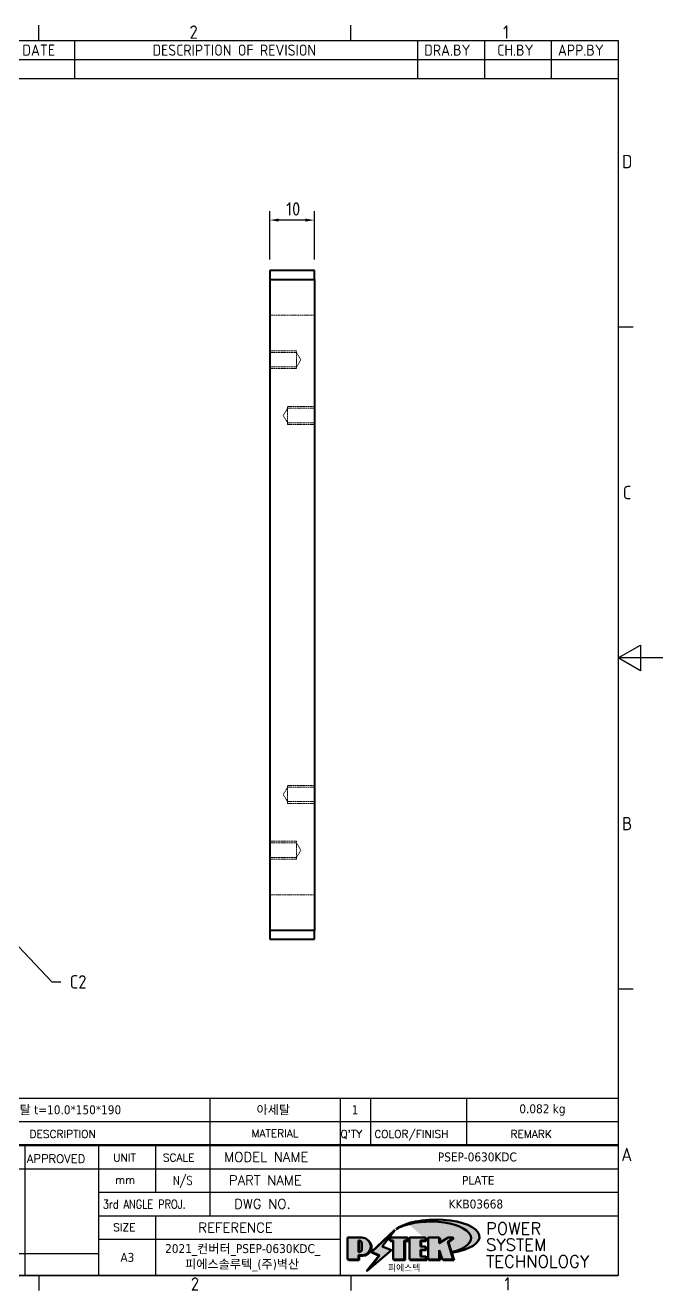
# Model space of a CAD drawing. Header units: millimetres. Extents: x 0 to 420, y 0 to 297.
# Drawn here: x 277 to 420, y 6.6 to 290.4 of the extents above; entities that cross this region are included whole.
import ezdxf
from ezdxf.enums import TextEntityAlignment as Align

# ---------------------------------------------------------------- set-up
doc = ezdxf.new("R2010")
doc.units = ezdxf.units.MM
doc.linetypes.add('DASHED', pattern=[0.2067, 0.1654, -0.0413])
doc.layers.get('0').update_dxf_attribs({"color": 3, "lineweight": 25, "true_color": 0x00ff00})
for name, color, linetype, lineweight, true_color in [('가려진 것(ISO)', 2, 'DASHED', 18, 0xffff00), ('가시적인 것(ISO)', 3, 'Continuous', 40, 0x00ff00), ('기호(ISO)', 5, 'Continuous', 25, 0x0000ff), ('제목(ISO)', 5, 'Continuous', 50, 0x0000ff), ('치수(ISO)', 2, 'Continuous', 25, 0xffff00)]:
    doc.layers.add(name, color=color, linetype=linetype, lineweight=lineweight, true_color=true_color)
doc.layers.add('경계(ISO)', color=7, linetype='Continuous', lineweight=25)
doc.layers.add('해치(ISO)', color=7, linetype='Continuous', lineweight=18)
doc.styles.add('HAN_291', font='')
doc.styles.add('HAN_370', font='', dxfattribs={"width": 2})
doc.styles.add('ISO ProportionalPSTEK', font='isocp.shx')
doc.styles.add('RC_284', font='ROMANC.shx')
doc.styles.add('RC_287', font='ROMANC.shx')
doc.styles.add('RC_292', font='ROMANC.shx')
doc.styles.add('ROMANT_294', font='romant.shx')
doc.styles.add('문자 텍스트_PSTEK_POSCO', font='isocp.shx')
doc.styles.add('치수 텍스트_PSTEK_POSCO', font='isocp.shx')
doc.styles.add('텍스트 스타일198', font='tahoma.ttf')
doc.styles.add('텍스트 스타일333', font='ROMANC.shx', dxfattribs={"width": 0.800000011920929})
doc.styles.get('HAN_291').set_extended_font_data('GulimChe')
doc.styles.get('HAN_370').set_extended_font_data('GulimChe')
doc.dimstyles.new('치수_PSTEK_POSCO', dxfattribs={"dimtxt": 3, "dimasz": 2, "dimexe": 2, "dimexo": 2.5, "dimgap": 1, "dimtad": 1, "dimrnd": 1e-08, "dimdsep": 46, "dimtxsty": '치수 텍스트_PSTEK_POSCO', "dimcen": 0.09, "dimdle": 10, "dimclrd": 7, "dimclre": 7, "dimclrt": 2, "dimadec": 1, "dimazin": 2, "dimtfac": 1, "dimtmove": 0, "dimatfit": 3, "dimfxl": 1, "dimtolj": 1, "dimlwd": -1, "dimlwe": -1, "dimarcsym": 0})
doc.dimstyles.new('치수_PSTEK_POSCO$7', dxfattribs={"dimtxt": 3, "dimasz": 2, "dimexe": 2, "dimexo": 2.5, "dimgap": 1, "dimtad": 1, "dimrnd": 1e-08, "dimdsep": 46, "dimtxsty": '치수 텍스트_PSTEK_POSCO', "dimcen": 0.09, "dimdle": 10, "dimclrd": 7, "dimclre": 7, "dimclrt": 2, "dimadec": 1, "dimazin": 2, "dimtfac": 1, "dimtmove": 0, "dimatfit": 3, "dimfxl": 1, "dimtolj": 1, "dimlwd": -1, "dimlwe": -1, "dimarcsym": 0})

# ---------------------------------------------------------------- blocks, each defined once
blk = doc.blocks.new('경계 Default Border')
at = {"layer": '경계(ISO)'}
for p, q in [((280, 287.0000076293945), (280, 290.4000091552734)), ((350, 287.0000076293945), (350, 290.4000091552734)), ((410, 222.7499961853027), (413.4000015258789, 222.7499961853027)), ((410, 74.25000190734863), (413.4000015258789, 74.25000190734863)), ((280, 10), (280, 6.599999666213989)), ((350, 10), (350, 6.599999666213989))]:
    blk.add_line(p, q, dxfattribs=at)
at = {"layer": '경계(ISO)', "flags": 128}
for points in [[(10, 10), (10, 287.0000076293945), (410, 287.0000076293945), (410, 10), (10, 10)], [(420, 148.5000038146973), (410, 148.5000038146973), (415, 151.3867473602295), (415, 145.6132507324219), (410, 148.5000038146973)]]:
    blk.add_lwpolyline(points, dxfattribs=at)
at = {"layer": '경계(ISO)', "color": 2, "true_color": 0xffff00, "char_height": 3.00000011920929, "attachment_point": 7, "style": '문자 텍스트_PSTEK_POSCO'}
for s, insert in [('2', (313.8325386494398, 287.3713945155963)), ('1', (384.1668652743101, 287.4)), ('D', (410.878270202895, 258.3463944559917)), ('C', (411.0445395201643, 184.0963944559917)), ('B', (410.878270202895, 109.8463944559917)), ('A', (410.7144008173592, 35.61784856929444)), ('2', (314.127739416884, 6.57139439638704)), ('1', (384.4860661041481, 6.59999988079071))]:
    blk.add_mtext(s, dxfattribs=dict(at, insert=insert))
blk = doc.blocks.new('제목 블록 PSTEK')
at = {"true_color": 0xff0000}
h = blk.add_hatch(color=1, dxfattribs=at)
edge = h.paths.add_edge_path(flags=0)
edge.add_line((314.2242174273352, 19.60711530335299), (314.2242174273352, 17.00126995915134))
edge.add_line((314.2242174273352, 17.00126995915134), (314.3485873187598, 17.00126995915134))
edge.add_arc((314.3485873187598, 17.6527312952023), 0.6514613360509371, 270, 360)
edge.add_line((315.0000486548106, 17.6527312952023), (315.0000486548106, 18.95565396730211))
edge.add_arc((314.3485873187598, 18.95565396730212), 0.6514613360508712, 0, 90)
edge.add_line((314.3485873187598, 19.60711530335299), (314.2242174273352, 19.60711530335299))
edge = h.paths.add_edge_path()
edge.add_arc((314.9847713324306, 18.28938669179658), 1.969189947606664, 269.9999999999959, 450)
edge.add_line((314.9847713324306, 20.25857663940318), (311.7664314776902, 20.25857663940324))
edge.add_line((311.7664314776902, 20.25857663940324), (311.7664314776902, 15.3430047401139))
edge.add_line((311.7664314776902, 15.3430047401139), (314.2242174273352, 15.3430047401139))
edge.add_line((314.2242174273352, 15.3430047401139), (314.2242174273352, 16.32019674418991))
edge.add_line((314.2242174273352, 16.32019674418991), (314.9847713324307, 16.32019674418991))
at = {"true_color": 0x848484}
for points in [[(317.2195697678507, 17.0593801673321), (322.0326348870767, 21.62682475217465), (322.2781991042243, 21.94392121864296), (317.0471853425802, 16.97985676345368), (318.7512090904202, 16.1899260703855), (316.0018030350395, 12.71868385740789), (316.3356552234328, 13.00206718743325), (318.9235935156908, 16.2694494742633)], [(324.6615819988275, 19.45905590879572), (325.4196460989604, 19.45905590879572), (325.4196460989604, 20.11051724484596), (325.2419748254881, 20.11051724484596), (325.2419748254881, 19.60711530335299), (324.4839107253602, 19.60711530335299), (324.4839107253602, 15.3430047401139), (322.1623394187076, 15.3430047401139), (322.1623394187076, 15.19494534555726), (324.6615819988275, 15.19494534555726)], [(328.2914414389548, 19.45905590879572), (329.4054050004294, 19.45905590879572), (329.4054050004294, 20.11051724484596), (329.2277337269622, 20.11051724484596), (329.2277337269622, 19.60711530335299), (328.1137701654877, 19.60711530335299), (328.1137701654877, 18.25543873810179), (328.2914414389548, 18.25543873810179)], [(332.5088862584528, 20.1105172448466), (332.3312149849806, 20.1105172448466), (332.3312149849806, 18.99741471888368), (332.5088862584528, 19.11081371413894)], [(335.6156307331414, 20.11051724484596), (335.2535118015555, 20.11051724484596), (334.2514536401189, 19.30614745124769), (335.4855464857051, 15.3430047401139), (333.1954852176545, 15.3430047401139), (333.2478643833523, 15.19494534555726), (335.6632177591723, 15.19494534555726), (334.4291249135862, 19.15808805669106)], [(321.9846681452406, 19.60711530335299), (321.4042753185749, 19.60711530335299), (321.4042753185749, 19.45905590879572), (321.9846681452406, 19.45905590879572)], [(328.2914414389548, 17.41554667867274), (329.4054050004294, 17.41554667867274), (329.4054050004294, 18.10737934354514), (329.2277337269622, 18.10737934354514), (329.2277337269622, 17.56360607323003), (328.1137701654877, 17.56360607323003), (328.1137701654877, 15.9944660761648), (328.2914414389548, 15.9944660761648)], [(332.5088862584528, 16.92964231796647), (332.3312149849806, 17.43186301645164), (332.3312149849806, 15.3430047401139), (330.0369607660135, 15.3430047401139), (330.0369607660135, 15.19494534555726), (332.5088862584528, 15.19494534555726)], [(329.5356972676428, 15.8464066816075), (329.3580259941756, 15.8464066816075), (329.3580259941756, 15.3430047401139), (325.8342124037171, 15.3430047401139), (325.8342124037171, 15.19494534555726), (329.5356972676428, 15.19494534555726)]]:
    blk.add_hatch(color=252, dxfattribs=at).paths.add_polyline_path(points)
at = {"true_color": 0x0000ff}
blk.add_hatch(color=5, dxfattribs=at).paths.add_polyline_path([(321.6183518841322, 17.4193704504104), (319.5281351041078, 18.24969419629727), (322.4505835294948, 22.02344462252142), (317.2195697678507, 17.0593801673321), (318.9235935156908, 16.2694494742633), (316.1741874603099, 12.79820726128571)])
at = {"true_color": 0xff0000}
for points in [[(324.4839107253602, 19.60711530335299), (325.2419748254881, 19.60711530335299), (325.2419748254881, 20.25857663940324), (321.2266040451076, 20.25857663940324), (321.2266040451076, 19.60711530335299), (321.9846681452406, 19.60711530335299), (321.9846681452406, 15.3430047401139), (324.4839107253602, 15.3430047401139)], [(329.2277337269622, 20.25857663940324), (325.65654113025, 20.25857663940324), (325.65654113025, 15.3430047401139), (329.3580259941756, 15.3430047401139), (329.3580259941756, 15.9944660761648), (328.1137701654877, 15.9944660761648), (328.1137701654877, 17.56360607323003), (329.2277337269622, 17.56360607323003), (329.2277337269622, 18.25543873810179), (328.1137701654877, 18.25543873810179), (328.1137701654877, 19.60711530335299), (329.2277337269622, 19.60711530335299)], [(332.3312149849806, 20.25857663940324), (329.8592894925411, 20.25857663940324), (329.8592894925411, 15.3430047401139), (332.3312149849806, 15.3430047401139), (332.3312149849806, 17.4318630164523), (333.0701931098801, 15.3430047401139), (335.4855464857051, 15.3430047401139), (334.2514536401189, 19.30614745124769), (335.4379594596742, 20.25857663940324), (334.3071782107978, 20.25857663940324), (332.3312149849806, 18.99741471888304)]]:
    blk.add_hatch(color=1, dxfattribs=at).paths.add_polyline_path(points)
at = {"true_color": 0x848484}
h = blk.add_hatch(color=252, dxfattribs=at)
edge = h.paths.add_edge_path()
edge.add_arc((314.9847713324309, 18.28938669179657), 1.969189947606666, 270, 406.8278729790604)
edge.add_arc((315.1624426058984, 18.1413272972396), 1.969189947606962, -90, 53.560984836317004, ccw=False)
edge.add_line((315.1624426058984, 16.17213734963263), (314.4018887008024, 16.17213734963263))
edge.add_line((314.4018887008024, 16.17213734963263), (314.4018887008024, 15.19494534555726))
edge.add_line((314.4018887008024, 15.19494534555726), (311.9441027511573, 15.19494534555726))
edge.add_line((311.9441027511573, 15.19494534555726), (311.9441027511573, 15.3430047401139))
edge.add_line((311.9441027511573, 15.3430047401139), (314.2242174273352, 15.3430047401139))
edge.add_line((314.2242174273352, 15.3430047401139), (314.2242174273352, 16.32019674418991))
edge.add_line((314.2242174273352, 16.32019674418991), (314.9847713324309, 16.32019674418991))
h = blk.add_hatch(color=252, dxfattribs=at)
edge = h.paths.add_edge_path()
edge.add_line((314.4018887008024, 19.45905590879572), (314.5262585922315, 19.45905590879572))
edge.add_arc((314.5262585922314, 18.80759457274939), 0.6514613360463194, 60.4189348879147, 90.00000000000318, ccw=False)
edge.add_arc((314.3485873187602, 18.95565396730057), 0.6514613360524251, 39.96992292766206, 90.00000000009999)
edge.add_line((314.3485873187591, 19.60711530335307), (314.2242174273352, 19.60711530335298))
edge.add_line((314.2242174273352, 19.60711530335299), (314.2242174273352, 17.00126995915134))
edge.add_line((314.2242174273352, 17.00126995915134), (314.3485873187591, 17.00126995915134))
edge.add_arc((314.3485873187568, 17.652731295233), 0.6514613360816299, 270.0000000002, 274.6930825552478)
edge.add_line((314.4018887008024, 17.0034541317032), (314.4018887008024, 19.45905590879572))
at = {"layer": '해치(ISO)', "true_color": 0x27d1fc}
h = blk.add_hatch(color=140, dxfattribs=at)
edge = h.paths.add_edge_path()
edge.add_ellipse((330.3660919371412, 20.15576403068321), major_axis=(9.100907360794343, 0), ratio=0.4069904968023172, start_angle=301.3098473703837, end_angle=507.7436900681698)
edge.add_ellipse((331.5340919371412, 20.4634168429492), major_axis=(-9.82350664112931, 0), ratio=0.3942600559756514, start_angle=111.51207141178469, end_angle=334.47025347086895, ccw=False)
edge.add_line((335.1363447531188, 16.8601935978785), (335.0955236905705, 16.99119398620872))
at = {"color": 180, "true_color": 0x3f00ff}
for p, q in [((182.475792979055, 11.79100474011392), (182.4757929790549, 51.56524660363496)), ((182.4757929790549, 51.56524660363496), (372.4757929537551, 51.56524660363496)), ((189.2651435055721, 51.56524660363496), (189.2651435055722, 41.00524660363494)), ((215.2152739891528, 41.00524660363494), (215.2152739891528, 51.56524660363496)), ((280.8758854511282, 51.56524660363496), (280.8758854511282, 41.00524660363494)), ((310.0881549537552, 51.56524660363496), (310.0881549537553, 41.00524660363494)), ((316.9044520275131, 51.56524660363496), (316.9044520275127, 41.00524660363494)), ((338.4566026226726, 51.56524660363496), (338.4566026226727, 41.00524660363494)), ((372.4757929537551, 51.56524660363496), (372.4757929537551, 11.79100474011389)), ((182.475792979055, 46.2852466036349), (372.4757929537551, 46.28524660363492)), ((182.475792979055, 41.00524660363493), (206.451475290024, 41.00524660363493)), ((222.9401812389276, 11.79100474011392), (222.9401812389276, 41.00524660363494)), ((239.4288871878316, 11.79100474011392), (239.4288871878316, 41.00524660363494)), ((255.9175931367356, 11.79100474011392), (255.9175931367356, 41.00524660363494)), ((268.6918866058747, 41.00524660363494), (268.6918866058747, 30.44524660363498)), ((280.8758854511282, 41.00524660363494), (280.8758854511282, 25.16524660363502)), ((310.088154953755, 41.00524660363494), (310.088154953755, 11.79100474011392)), ((182.475792979055, 35.72524660363497), (206.451475290024, 35.72524660363497)), ((198.8621818849491, 12.02524660363491), (198.8621818849491, 35.72524660363497)), ((206.451475290024, 35.72524660363497), (372.4757929537551, 35.72524660363497)), ((182.475792979055, 31.77524660363492), (206.451475290024, 31.77524660363492)), ((255.917593136736, 30.44524660363498), (372.4757929537552, 30.44524660363501)), ((182.475792979055, 27.82524660363487), (206.451475290024, 27.82524660363487)), ((182.475792979055, 23.87524660363505), (206.451475290024, 23.87524660363505)), ((255.9175931367359, 25.16524660363502), (372.4757929537552, 25.165246603635)), ((268.6918866058744, 25.16524660363502), (268.6918866058744, 11.79100474011392)), ((182.475792979055, 19.92524660363478), (206.451475290024, 19.92524660363478)), ((255.9175931367359, 19.88524660363481), (310.0881549537553, 19.88524660363481)), ((182.475792979055, 15.97524660363496), (206.451475290024, 15.97524660363496)), ((206.451475290024, 16.74100474011396), (255.9175931367359, 16.74100474011396)), ((182.475792979055, 11.79100474011392), (372.4757929537551, 11.79100474011389))]:
    blk.add_line(p, q, dxfattribs=at)
at = {"color": 7, "lineweight": 50}
for p, q in [((206.4514752900237, 11.79100474011392), (206.4514752900237, 41.00524660363494)), ((206.451475290024, 41.00524660363494), (372.4757929537551, 41.00524660363496))]:
    blk.add_line(p, q, dxfattribs=at)
at = {"color": 7}
for p, q in [((311.7664314776902, 20.25900474011391), (311.7664314776902, 15.34300474011391)), ((314.9847713324309, 20.25857663940324), (311.7664314776902, 20.25857663940324)), ((314.9847713324309, 20.25857663940324), (311.7664314776902, 20.25857663940324)), ((311.7664314776902, 20.25857663940324), (311.7664314776902, 15.3430047401139)), ((322.2781991042243, 21.94392121864296), (317.0471853425802, 16.97985676345368)), ((322.4505835294948, 22.02344462252142), (317.2195697678507, 17.0593801673321)), ((317.2195697678507, 17.0593801673321), (322.0326348870767, 21.62682475217465)), ((319.5281351041078, 18.24969419629727), (322.4505835294948, 22.02344462252142)), ((325.2419748254881, 20.25857663940324), (321.2266040451076, 20.25857663940324)), ((321.2266040451076, 20.25857663940324), (321.2266040451076, 19.60711530335299)), ((325.2419748254881, 20.25857663940324), (321.2266040451076, 20.25857663940324)), ((321.2266040451076, 20.25857663940324), (321.2266040451076, 19.60711530335299)), ((322.0326348870767, 21.62682475217465), (322.2781991042243, 21.94392121864296)), ((325.2419748254881, 19.60711530335299), (325.2419748254881, 20.25857663940324)), ((325.2419748254881, 19.60711530335299), (325.2419748254881, 20.25857663940324)), ((325.4196460989604, 20.11051724484596), (325.2419748254881, 20.11051724484596)), ((325.2419748254881, 20.11051724484596), (325.2419748254881, 19.60711530335299)), ((325.4196460989604, 19.45905590879572), (325.4196460989604, 20.11051724484596)), ((329.2277337269622, 20.25857663940324), (325.65654113025, 20.25857663940324)), ((325.65654113025, 20.25857663940324), (325.65654113025, 15.3430047401139)), ((325.65654113025, 20.25857663940324), (325.65654113025, 15.3430047401139)), ((329.2277337269622, 20.25857663940324), (325.65654113025, 20.25857663940324)), ((329.2277337269622, 19.60711530335299), (329.2277337269622, 20.25857663940324)), ((329.2277337269622, 19.60711530335299), (329.2277337269622, 20.25857663940324)), ((329.4054050004294, 20.11051724484596), (329.2277337269622, 20.11051724484596)), ((329.2277337269622, 20.11051724484596), (329.2277337269622, 19.60711530335299)), ((329.4054050004294, 19.45905590879572), (329.4054050004294, 20.11051724484596)), ((332.3312149849806, 20.25857663940324), (329.8592894925411, 20.25857663940324)), ((329.8592894925411, 20.25857663940324), (329.8592894925411, 15.3430047401139)), ((329.8592894925411, 20.25857663940324), (329.8592894925411, 15.3430047401139)), ((332.3312149849806, 20.25857663940324), (329.8592894925411, 20.25857663940324)), ((334.3071782107978, 20.25857663940324), (332.3312149849806, 18.99741471888304)), ((332.3312149849806, 18.99741471888304), (332.3312149849806, 20.25857663940324)), ((334.3071782107978, 20.25857663940324), (332.3312149849806, 18.99741471888304)), ((332.3312149849806, 18.99741471888304), (332.3312149849806, 20.25857663940324)), ((332.5088862584528, 20.1105172448466), (332.3312149849806, 20.1105172448466)), ((332.3312149849806, 20.1105172448466), (332.3312149849806, 18.99741471888368)), ((332.5088862584528, 19.11081371413894), (332.5088862584528, 20.1105172448466)), ((334.2514536401189, 19.30614745124769), (335.4379594596742, 20.25857663940324)), ((334.2514536401189, 19.30614745124769), (335.4379594596742, 20.25857663940324)), ((335.2535118015555, 20.11051724484596), (334.2514536401189, 19.30614745124769)), ((335.4379594596742, 20.25857663940324), (334.3071782107978, 20.25857663940324)), ((335.4379594596742, 20.25857663940324), (334.3071782107978, 20.25857663940324)), ((334.4291249135862, 19.15808805669104), (335.6156307331414, 20.11051724484596)), ((335.6156307331414, 20.11051724484596), (335.2535118015555, 20.11051724484596)), ((314.2242174273352, 17.00126995915134), (314.2242174273352, 19.60711530335299)), ((314.2242174273352, 19.60711530335299), (314.3485873187591, 19.60711530335299)), ((314.3485873187591, 19.60711530335299), (314.2242174273352, 19.60711530335299)), ((314.2242174273352, 19.60711530335299), (314.2242174273352, 17.00126995915134)), ((314.2242174273352, 17.00126995915134), (314.2242174273352, 19.60711530335299)), ((314.2242174273352, 19.60711530335299), (314.3485873187591, 19.60711530335299)), ((314.4018887008024, 19.45905590879572), (314.5262585922314, 19.45905590879572)), ((314.4018887008024, 17.0034541317032), (314.4018887008024, 19.45905590879572)), ((315.0000486548106, 18.95565396730275), (315.0000486548106, 17.65273129520161)), ((315.0000486548106, 18.95565396730275), (315.0000486548106, 17.65273129520161)), ((316.1741874603099, 12.79820726128571), (321.6183518841322, 17.4193704504104)), ((318.9235935156908, 16.2694494742633), (317.2195697678507, 17.0593801673321)), ((317.2195697678507, 17.0593801673321), (318.9235935156908, 16.2694494742633)), ((321.6183518841322, 17.4193704504104), (319.5281351041078, 18.24969419629727)), ((321.2266040451076, 19.60711530335299), (321.9846681452406, 19.60711530335299)), ((321.2266040451076, 19.60711530335299), (321.9846681452406, 19.60711530335299)), ((321.4042753185749, 19.60711530335299), (321.4042753185749, 19.45905590879572)), ((321.9846681452406, 19.60711530335299), (321.4042753185749, 19.60711530335299)), ((321.4042753185749, 19.45905590879572), (321.9846681452406, 19.45905590879572)), ((321.9846681452406, 19.60711530335299), (321.9846681452406, 15.3430047401139)), ((321.9846681452406, 19.45905590879572), (321.9846681452406, 19.60711530335299)), ((321.9846681452406, 19.60711530335299), (321.9846681452406, 15.3430047401139)), ((324.4839107253602, 19.60711530335299), (325.2419748254881, 19.60711530335299)), ((324.4839107253602, 15.3430047401139), (324.4839107253602, 19.60711530335299)), ((325.2419748254881, 19.60711530335299), (324.4839107253602, 19.60711530335299)), ((324.4839107253602, 19.60711530335299), (324.4839107253602, 15.3430047401139)), ((324.4839107253602, 19.60711530335299), (325.2419748254881, 19.60711530335299)), ((324.4839107253602, 15.3430047401139), (324.4839107253602, 19.60711530335299)), ((324.6615819988275, 19.45905590879572), (325.4196460989604, 19.45905590879572)), ((324.6615819988275, 15.19494534555726), (324.6615819988275, 19.45905590879572)), ((328.1137701654877, 18.25543873810179), (328.1137701654877, 19.60711530335299)), ((328.1137701654877, 19.60711530335299), (329.2277337269622, 19.60711530335299)), ((329.2277337269622, 19.60711530335299), (328.1137701654877, 19.60711530335299)), ((328.1137701654877, 19.60711530335299), (328.1137701654877, 18.25543873810179)), ((328.1137701654877, 18.25543873810179), (328.1137701654877, 19.60711530335299)), ((328.1137701654877, 19.60711530335299), (329.2277337269622, 19.60711530335299)), ((329.2277337269622, 18.25543873810179), (328.1137701654877, 18.25543873810179)), ((328.1137701654877, 18.25543873810179), (328.2914414389548, 18.25543873810179)), ((329.2277337269622, 18.25543873810179), (328.1137701654877, 18.25543873810179)), ((328.1137701654877, 17.56360607323003), (329.2277337269622, 17.56360607323003)), ((328.1137701654877, 15.9944660761648), (328.1137701654877, 17.56360607323003)), ((329.2277337269622, 17.56360607323003), (328.1137701654877, 17.56360607323003)), ((328.1137701654877, 17.56360607323003), (328.1137701654877, 15.9944660761648)), ((328.1137701654877, 17.56360607323003), (329.2277337269622, 17.56360607323003)), ((328.1137701654877, 15.9944660761648), (328.1137701654877, 17.56360607323003)), ((328.2914414389548, 18.25543873810179), (328.2914414389548, 19.45905590879572)), ((328.2914414389548, 19.45905590879572), (329.4054050004294, 19.45905590879572)), ((328.2914414389548, 15.9944660761648), (328.2914414389548, 17.41554667867274)), ((328.2914414389548, 17.41554667867274), (329.4054050004294, 17.41554667867274)), ((329.2277337269622, 17.56360607323003), (329.2277337269622, 18.25543873810179)), ((329.2277337269622, 17.56360607323003), (329.2277337269622, 18.25543873810179)), ((329.4054050004294, 18.10737934354514), (329.2277337269622, 18.10737934354514)), ((329.2277337269622, 18.10737934354514), (329.2277337269622, 17.56360607323003)), ((329.4054050004294, 17.41554667867274), (329.4054050004294, 18.10737934354514)), ((332.3312149849806, 18.99741471888368), (332.5088862584528, 19.11081371413894)), ((332.3312149849806, 17.4318630164523), (333.0701931098801, 15.3430047401139)), ((332.3312149849806, 15.3430047401139), (332.3312149849806, 17.4318630164523)), ((332.5088862584528, 16.92964231796647), (332.3312149849806, 17.43186301645164)), ((332.3312149849806, 17.43186301645164), (332.3312149849806, 15.3430047401139)), ((332.3312149849806, 17.4318630164523), (333.0701931098801, 15.3430047401139)), ((332.3312149849806, 15.3430047401139), (332.3312149849806, 17.4318630164523)), ((335.4855464857051, 15.3430047401139), (334.2514536401189, 19.30614745124769)), ((334.2514536401189, 19.30614745124769), (335.4855464857051, 15.3430047401139)), ((335.4855464857051, 15.3430047401139), (334.2514536401189, 19.30614745124769)), ((335.6632177591723, 15.19494534555726), (334.4291249135862, 19.15808805669104)), ((345.0447381189468, 17.50375595811051), (344.9867755289346, 17.689895936919)), ((311.7664314776902, 15.3430047401139), (314.2242174273352, 15.3430047401139)), ((311.7664314776902, 15.3430047401139), (314.2242174273352, 15.3430047401139)), ((314.2242174273352, 15.3430047401139), (311.9441027511573, 15.3430047401139)), ((311.9441027511573, 15.3430047401139), (311.9441027511573, 15.19494534555726)), ((311.9441027511573, 15.19494534555726), (314.4018887008024, 15.19494534555726)), ((314.3485873187591, 17.00126995915134), (314.2242174273352, 17.00126995915134)), ((314.2242174273352, 17.00126995915134), (314.3485873187591, 17.00126995915134)), ((314.3485873187591, 17.00126995915134), (314.2242174273352, 17.00126995915134)), ((314.2242174273352, 16.32019674418991), (314.9847713324309, 16.32019674418991)), ((314.2242174273352, 15.3430047401139), (314.2242174273352, 16.32019674418991)), ((314.9847713324309, 16.32019674418991), (314.2242174273352, 16.32019674418991)), ((314.2242174273352, 16.32019674418991), (314.2242174273352, 15.3430047401139)), ((314.2242174273352, 16.32019674418991), (314.9847713324309, 16.32019674418991)), ((314.2242174273352, 15.3430047401139), (314.2242174273352, 16.32019674418991)), ((314.4018887008024, 16.17213734963263), (315.162442605898, 16.17213734963263)), ((314.4018887008024, 15.19494534555726), (314.4018887008024, 16.17213734963263)), ((318.7512090904202, 16.1899260703855), (316.0018030350395, 12.71868385740789)), ((318.9235935156908, 16.2694494742633), (316.1741874603099, 12.79820726128571)), ((316.3356552234328, 13.00206718743325), (318.9235935156908, 16.2694494742633)), ((317.0471853425802, 16.97985676345368), (318.7512090904202, 16.1899260703855)), ((321.9846681452406, 15.3430047401139), (324.4839107253602, 15.3430047401139)), ((321.9846681452406, 15.3430047401139), (324.4839107253602, 15.3430047401139)), ((324.4839107253602, 15.3430047401139), (322.1623394187076, 15.3430047401139)), ((322.1623394187076, 15.3430047401139), (322.1623394187076, 15.19494534555726)), ((322.1623394187076, 15.19494534555726), (324.6615819988275, 15.19494534555726)), ((325.65654113025, 15.3430047401139), (329.3580259941756, 15.3430047401139)), ((325.65654113025, 15.3430047401139), (329.3580259941756, 15.3430047401139)), ((329.3580259941756, 15.3430047401139), (325.8342124037171, 15.3430047401139)), ((325.8342124037171, 15.3430047401139), (325.8342124037171, 15.19494534555726)), ((325.8342124037171, 15.19494534555726), (329.5356972676428, 15.19494534555726)), ((329.3580259941756, 15.9944660761648), (328.1137701654877, 15.9944660761648)), ((328.1137701654877, 15.9944660761648), (328.2914414389548, 15.9944660761648)), ((329.3580259941756, 15.9944660761648), (328.1137701654877, 15.9944660761648)), ((329.3580259941756, 15.3430047401139), (329.3580259941756, 15.9944660761648)), ((329.3580259941756, 15.3430047401139), (329.3580259941756, 15.9944660761648)), ((329.5356972676428, 15.8464066816075), (329.3580259941756, 15.8464066816075)), ((329.3580259941756, 15.8464066816075), (329.3580259941756, 15.3430047401139)), ((329.5356972676428, 15.19494534555726), (329.5356972676428, 15.8464066816075)), ((329.8592894925411, 15.3430047401139), (332.3312149849806, 15.3430047401139)), ((329.8592894925411, 15.3430047401139), (332.3312149849806, 15.3430047401139)), ((332.3312149849806, 15.3430047401139), (330.0369607660135, 15.3430047401139)), ((330.0369607660135, 15.3430047401139), (330.0369607660135, 15.19494534555726)), ((330.0369607660135, 15.19494534555726), (332.5088862584528, 15.19494534555726)), ((332.5088862584528, 15.19494534555726), (332.5088862584528, 16.92964231796647)), ((333.0701931098801, 15.3430047401139), (335.4855464857051, 15.3430047401139)), ((333.0701931098801, 15.3430047401139), (335.4855464857051, 15.3430047401139)), ((335.4855464857051, 15.3430047401139), (333.1954852176545, 15.3430047401139)), ((333.1954852176545, 15.3430047401139), (333.2478643833523, 15.19494534555726)), ((333.2478643833523, 15.19494534555726), (335.6632177591723, 15.19494534555726)), ((316.0018030350395, 12.71868385740789), (316.3356552234328, 13.00206718743325))]:
    blk.add_line(p, q, dxfattribs=at)
at = {"color": 1, "true_color": 0xff0000}
for p, q in [((314.9847713324309, 20.25857663940324), (311.7664314776902, 20.25857663940324)), ((311.7664314776902, 20.25857663940324), (311.7664314776902, 15.3430047401139)), ((325.2419748254881, 20.25857663940324), (321.2266040451076, 20.25857663940324)), ((321.2266040451076, 20.25857663940324), (321.2266040451076, 19.60711530335299)), ((325.2419748254881, 19.60711530335299), (325.2419748254881, 20.25857663940324)), ((329.2277337269622, 20.25857663940324), (325.65654113025, 20.25857663940324)), ((325.65654113025, 20.25857663940324), (325.65654113025, 15.3430047401139)), ((329.2277337269622, 19.60711530335299), (329.2277337269622, 20.25857663940324)), ((332.3312149849806, 20.25857663940324), (329.8592894925411, 20.25857663940324)), ((329.8592894925411, 20.25857663940324), (329.8592894925411, 15.3430047401139)), ((334.3071782107978, 20.25857663940324), (332.3312149849806, 18.99741471888304)), ((332.3312149849806, 18.99741471888304), (332.3312149849806, 20.25857663940324)), ((334.2514536401189, 19.30614745124769), (335.4379594596742, 20.25857663940324)), ((335.4379594596742, 20.25857663940324), (334.3071782107978, 20.25857663940324)), ((314.2242174273352, 17.00126995915134), (314.2242174273352, 19.60711530335299)), ((314.2242174273352, 19.60711530335299), (314.3485873187591, 19.60711530335299)), ((315.0000486548106, 18.95565396730275), (315.0000486548106, 17.65273129520161)), ((321.2266040451076, 19.60711530335299), (321.9846681452406, 19.60711530335299)), ((321.9846681452406, 19.60711530335299), (321.9846681452406, 15.3430047401139)), ((324.4839107253602, 19.60711530335299), (325.2419748254881, 19.60711530335299)), ((324.4839107253602, 15.3430047401139), (324.4839107253602, 19.60711530335299)), ((328.1137701654877, 18.25543873810179), (328.1137701654877, 19.60711530335299)), ((328.1137701654877, 19.60711530335299), (329.2277337269622, 19.60711530335299)), ((329.2277337269622, 18.25543873810179), (328.1137701654877, 18.25543873810179)), ((328.1137701654877, 17.56360607323003), (329.2277337269622, 17.56360607323003)), ((328.1137701654877, 15.9944660761648), (328.1137701654877, 17.56360607323003)), ((329.2277337269622, 17.56360607323003), (329.2277337269622, 18.25543873810179)), ((332.3312149849806, 17.4318630164523), (333.0701931098801, 15.3430047401139)), ((332.3312149849806, 15.3430047401139), (332.3312149849806, 17.4318630164523)), ((335.4855464857051, 15.3430047401139), (334.2514536401189, 19.30614745124769)), ((311.7664314776902, 15.3430047401139), (314.2242174273352, 15.3430047401139)), ((314.3485873187591, 17.00126995915134), (314.2242174273352, 17.00126995915134)), ((314.2242174273352, 16.32019674418991), (314.9847713324309, 16.32019674418991)), ((314.2242174273352, 15.3430047401139), (314.2242174273352, 16.32019674418991)), ((321.9846681452406, 15.3430047401139), (324.4839107253602, 15.3430047401139)), ((325.65654113025, 15.3430047401139), (329.3580259941756, 15.3430047401139)), ((329.3580259941756, 15.9944660761648), (328.1137701654877, 15.9944660761648)), ((329.3580259941756, 15.3430047401139), (329.3580259941756, 15.9944660761648)), ((329.8592894925411, 15.3430047401139), (332.3312149849806, 15.3430047401139)), ((333.0701931098801, 15.3430047401139), (335.4855464857051, 15.3430047401139))]:
    blk.add_line(p, q, dxfattribs=at)
at = {"color": 5, "true_color": 0x0000ff}
for p, q in [((322.4505835294948, 22.02344462252142), (317.2195697678507, 17.0593801673321)), ((319.5281351041078, 18.24969419629727), (322.4505835294948, 22.02344462252142)), ((316.1741874603099, 12.79820726128571), (321.6183518841322, 17.4193704504104)), ((317.2195697678507, 17.0593801673321), (318.9235935156908, 16.2694494742633)), ((321.6183518841322, 17.4193704504104), (319.5281351041078, 18.24969419629727)), ((318.9235935156908, 16.2694494742633), (316.1741874603099, 12.79820726128571))]:
    blk.add_line(p, q, dxfattribs=at)
at = {"color": 7}
for centre, radius, start, end in [((314.9847713324309, 18.28938669179658), 1.969189947606665, 270, 90), ((314.9847713324309, 18.28938669179658), 1.969189947606665, 270, 90), ((314.3485873187598, 18.95565396730211), 0.6514613360508712, 0, 90), ((314.3485873187602, 18.95565396730057), 0.6514613360524251, 39.96992292766117, 90), ((314.3485873187598, 18.95565396730212), 0.6514613360508712, 0, 90), ((314.3485873187597, 17.65273129520228), 0.6514613360509381, 270, 0), ((314.3485873187598, 17.6527312952023), 0.6514613360509381, 270, 0), ((314.5262585922314, 18.80759457274939), 0.6514613360463193, 60.41893488791137, 90), ((314.9847713324307, 18.2893866917965), 1.969189947606594, 270, 46.82787297909833), ((315.1624426058984, 18.1413272972396), 1.969189947606961, 270, 53.56098483636067), ((314.3485873187568, 17.652731295233), 0.6514613360816299, 270, 274.6930825552478)]:
    blk.add_arc(centre, radius, start, end, dxfattribs=at)
at = {"color": 1, "true_color": 0xff0000}
for centre, radius, start, end in [((314.9847713324309, 18.28938669179657), 1.969189947606665, 270, 90), ((314.3485873187598, 18.95565396730211), 0.6514613360508712, 0, 90), ((314.3485873187598, 17.6527312952023), 0.6514613360509381, 270, 0)]:
    blk.add_arc(centre, radius, start, end, dxfattribs=at)
at = {"layer": '제목(ISO)', "lineweight": 18}
blk.add_line((182.475792979055, 35.72500474011393), (182.475792979055, 11.79100474011392), dxfattribs=at)
at = {"layer": '제목(ISO)'}
for p, q in [((314.9847713324306, 20.25857663940324), (311.7664314776902, 20.25857663940324)), ((311.7664314776902, 20.25857663940324), (311.7664314776902, 15.3430047401139)), ((322.2781991042243, 21.94392121864296), (317.0471853425802, 16.97985676345368)), ((322.4505835294948, 22.02344462252142), (317.2195697678507, 17.0593801673321)), ((317.2195697678507, 17.0593801673321), (322.0326348870767, 21.62682475217465)), ((319.5281351041078, 18.24969419629727), (322.4505835294948, 22.02344462252142)), ((325.2419748254881, 20.25857663940324), (321.2266040451076, 20.25857663940324)), ((321.2266040451076, 20.25857663940324), (321.2266040451076, 19.60711530335299)), ((322.0326348870767, 21.62682475217465), (322.2781991042243, 21.94392121864296)), ((325.2419748254881, 19.60711530335299), (325.2419748254881, 20.25857663940324)), ((325.4196460989604, 20.11051724484596), (325.2419748254881, 20.11051724484596)), ((325.2419748254881, 20.11051724484596), (325.2419748254881, 19.60711530335299)), ((325.4196460989604, 19.45905590879572), (325.4196460989604, 20.11051724484596)), ((329.2277337269622, 20.25857663940324), (325.65654113025, 20.25857663940324)), ((325.65654113025, 20.25857663940324), (325.65654113025, 15.3430047401139)), ((329.2277337269622, 19.60711530335299), (329.2277337269622, 20.25857663940324)), ((329.4054050004294, 20.11051724484596), (329.2277337269622, 20.11051724484596)), ((329.2277337269622, 20.11051724484596), (329.2277337269622, 19.60711530335299)), ((329.4054050004294, 19.45905590879572), (329.4054050004294, 20.11051724484596)), ((332.3312149849806, 20.25857663940324), (329.8592894925411, 20.25857663940324)), ((329.8592894925411, 20.25857663940324), (329.8592894925411, 15.3430047401139)), ((334.3071782107978, 20.25857663940324), (332.3312149849806, 18.99741471888304)), ((332.3312149849806, 18.99741471888304), (332.3312149849806, 20.25857663940324)), ((332.5088862584528, 20.1105172448466), (332.3312149849806, 20.1105172448466)), ((332.3312149849806, 20.1105172448466), (332.3312149849806, 18.99741471888368)), ((332.5088862584528, 19.11081371413894), (332.5088862584528, 20.1105172448466)), ((334.2514536401189, 19.30614745124769), (335.4379594596742, 20.25857663940324)), ((335.2535118015555, 20.11051724484596), (334.2514536401189, 19.30614745124769)), ((335.4379594596742, 20.25857663940324), (334.3071782107978, 20.25857663940324)), ((334.4291249135862, 19.15808805669106), (335.6156307331414, 20.11051724484596)), ((335.6156307331414, 20.11051724484596), (335.2535118015555, 20.11051724484596)), ((314.2242174273352, 17.00126995915134), (314.2242174273352, 19.60711530335299)), ((314.2242174273352, 19.60711530335299), (314.3485873187598, 19.60711530335299)), ((314.3485873187591, 19.60711530335299), (314.2242174273352, 19.60711530335299)), ((314.2242174273352, 19.60711530335299), (314.2242174273352, 17.00126995915134)), ((314.4018887008024, 19.45905590879572), (314.5262585922314, 19.45905590879572)), ((314.4018887008024, 17.0034541317032), (314.4018887008024, 19.45905590879572)), ((315.0000486548106, 18.95565396730211), (315.0000486548106, 17.6527312952023)), ((316.1741874603099, 12.79820726128571), (321.6183518841322, 17.4193704504104)), ((317.2195697678507, 17.0593801673321), (318.9235935156908, 16.2694494742633)), ((318.9235935156908, 16.2694494742633), (317.2195697678507, 17.0593801673321)), ((321.6183518841322, 17.4193704504104), (319.5281351041078, 18.24969419629727)), ((321.2266040451076, 19.60711530335299), (321.9846681452406, 19.60711530335299)), ((321.9846681452406, 19.60711530335299), (321.4042753185749, 19.60711530335299)), ((321.4042753185749, 19.60711530335299), (321.4042753185749, 19.45905590879572)), ((321.4042753185749, 19.45905590879572), (321.9846681452406, 19.45905590879572)), ((321.9846681452406, 19.60711530335299), (321.9846681452406, 15.3430047401139)), ((321.9846681452406, 19.45905590879572), (321.9846681452406, 19.60711530335299)), ((324.4839107253602, 19.60711530335299), (325.2419748254881, 19.60711530335299)), ((324.4839107253602, 15.3430047401139), (324.4839107253602, 19.60711530335299)), ((325.2419748254881, 19.60711530335299), (324.4839107253602, 19.60711530335299)), ((324.4839107253602, 19.60711530335299), (324.4839107253602, 15.3430047401139)), ((324.6615819988275, 19.45905590879572), (325.4196460989604, 19.45905590879572)), ((324.6615819988275, 15.19494534555726), (324.6615819988275, 19.45905590879572)), ((328.1137701654877, 18.25543873810179), (328.1137701654877, 19.60711530335299)), ((328.1137701654877, 19.60711530335299), (329.2277337269622, 19.60711530335299)), ((329.2277337269622, 19.60711530335299), (328.1137701654877, 19.60711530335299)), ((328.1137701654877, 19.60711530335299), (328.1137701654877, 18.25543873810179)), ((329.2277337269622, 18.25543873810179), (328.1137701654877, 18.25543873810179)), ((328.1137701654877, 18.25543873810179), (328.2914414389548, 18.25543873810179)), ((328.1137701654877, 15.9944660761648), (328.1137701654877, 17.56360607323003)), ((328.1137701654877, 17.56360607323003), (329.2277337269622, 17.56360607323003)), ((329.2277337269622, 17.56360607323003), (328.1137701654877, 17.56360607323003)), ((328.1137701654877, 17.56360607323003), (328.1137701654877, 15.9944660761648)), ((328.2914414389548, 19.45905590879572), (329.4054050004294, 19.45905590879572)), ((328.2914414389548, 18.25543873810179), (328.2914414389548, 19.45905590879572)), ((328.2914414389548, 17.41554667867274), (329.4054050004294, 17.41554667867274)), ((328.2914414389548, 15.9944660761648), (328.2914414389548, 17.41554667867274)), ((329.2277337269622, 17.56360607323003), (329.2277337269622, 18.25543873810179)), ((329.4054050004294, 18.10737934354514), (329.2277337269622, 18.10737934354514)), ((329.2277337269622, 18.10737934354514), (329.2277337269622, 17.56360607323003)), ((329.4054050004294, 17.41554667867274), (329.4054050004294, 18.10737934354514)), ((332.3312149849806, 18.99741471888368), (332.5088862584528, 19.11081371413894)), ((332.3312149849806, 15.3430047401139), (332.3312149849806, 17.4318630164523)), ((332.3312149849806, 17.4318630164523), (333.0701931098801, 15.3430047401139)), ((332.5088862584528, 16.92964231796647), (332.3312149849806, 17.43186301645164)), ((332.3312149849806, 17.43186301645164), (332.3312149849806, 15.3430047401139)), ((335.4855464857051, 15.3430047401139), (334.2514536401189, 19.30614745124769)), ((334.2514536401189, 19.30614745124769), (335.4855464857051, 15.3430047401139)), ((335.6632177591723, 15.19494534555726), (334.4291249135862, 19.15808805669106)), ((311.7664314776902, 15.3430047401139), (314.2242174273352, 15.3430047401139)), ((314.2242174273352, 15.3430047401139), (311.9441027511573, 15.3430047401139)), ((311.9441027511573, 15.3430047401139), (311.9441027511573, 15.19494534555726)), ((311.9441027511573, 15.19494534555726), (314.4018887008024, 15.19494534555726)), ((314.3485873187598, 17.00126995915134), (314.2242174273352, 17.00126995915134)), ((314.2242174273352, 17.00126995915134), (314.3485873187591, 17.00126995915134)), ((314.2242174273352, 15.3430047401139), (314.2242174273352, 16.32019674418991)), ((314.2242174273352, 16.32019674418991), (314.9847713324307, 16.32019674418991)), ((314.9847713324309, 16.32019674418991), (314.2242174273352, 16.32019674418991)), ((314.2242174273352, 16.32019674418991), (314.2242174273352, 15.3430047401139)), ((314.4018887008024, 15.19494534555726), (314.4018887008024, 16.17213734963263)), ((314.4018887008024, 16.17213734963263), (315.1624426058984, 16.17213734963263)), ((318.7512090904202, 16.1899260703855), (316.0018030350395, 12.71868385740789)), ((318.9235935156908, 16.2694494742633), (316.1741874603099, 12.79820726128571)), ((316.3356552234328, 13.00206718743325), (318.9235935156908, 16.2694494742633)), ((317.0471853425802, 16.97985676345368), (318.7512090904202, 16.1899260703855)), ((321.9846681452406, 15.3430047401139), (324.4839107253602, 15.3430047401139)), ((324.4839107253602, 15.3430047401139), (322.1623394187076, 15.3430047401139)), ((322.1623394187076, 15.3430047401139), (322.1623394187076, 15.19494534555726)), ((322.1623394187076, 15.19494534555726), (324.6615819988275, 15.19494534555726)), ((325.65654113025, 15.3430047401139), (329.3580259941756, 15.3430047401139)), ((329.3580259941756, 15.3430047401139), (325.8342124037171, 15.3430047401139)), ((325.8342124037171, 15.3430047401139), (325.8342124037171, 15.19494534555726)), ((325.8342124037171, 15.19494534555726), (329.5356972676428, 15.19494534555726)), ((329.3580259941756, 15.9944660761648), (328.1137701654877, 15.9944660761648)), ((328.1137701654877, 15.9944660761648), (328.2914414389548, 15.9944660761648)), ((329.3580259941756, 15.3430047401139), (329.3580259941756, 15.9944660761648)), ((329.5356972676428, 15.8464066816075), (329.3580259941756, 15.8464066816075)), ((329.3580259941756, 15.8464066816075), (329.3580259941756, 15.3430047401139)), ((329.5356972676428, 15.19494534555726), (329.5356972676428, 15.8464066816075)), ((329.8592894925411, 15.3430047401139), (332.3312149849806, 15.3430047401139)), ((332.3312149849806, 15.3430047401139), (330.0369607660135, 15.3430047401139)), ((330.0369607660135, 15.3430047401139), (330.0369607660135, 15.19494534555726)), ((330.0369607660135, 15.19494534555726), (332.5088862584528, 15.19494534555726)), ((332.5088862584528, 15.19494534555726), (332.5088862584528, 16.92964231796647)), ((333.0701931098801, 15.3430047401139), (335.4855464857051, 15.3430047401139)), ((335.4855464857051, 15.3430047401139), (333.1954852176545, 15.3430047401139)), ((333.1954852176545, 15.3430047401139), (333.2478643833523, 15.19494534555726)), ((333.2478643833523, 15.19494534555726), (335.6632177591723, 15.19494534555726)), ((316.0018030350395, 12.71868385740789), (316.3356552234328, 13.00206718743325))]:
    blk.add_line(p, q, dxfattribs=at)
at = {"layer": '제목(ISO)', "color": 4, "true_color": 0x00ffff}
blk.add_line((335.1363447531188, 16.8601935978785), (335.0955236905705, 16.99119398620872), dxfattribs=at)
at = {"layer": '제목(ISO)'}
for centre, radius, start, end in [((314.9847713324306, 18.28938669179658), 1.969189947606664, 46.82787297909431, 90), ((314.3485873187598, 18.95565396730212), 0.6514613360508712, 0, 90), ((314.3485873187602, 18.95565396730057), 0.6514613360524251, 39.96992292766117, 90), ((314.3485873187598, 17.6527312952023), 0.6514613360509371, 270, 0), ((314.5262585922314, 18.80759457274939), 0.6514613360463193, 60.41893488791137, 90), ((314.9847713324307, 18.2893866917965), 1.969189947606594, 270, 46.82787297909833), ((314.9847713324309, 18.28938669179657), 1.969189947606666, 270, 46.8278729790603), ((315.1624426058984, 18.1413272972396), 1.969189947606962, 270, 53.56098483631701), ((314.3485873187568, 17.652731295233), 0.6514613360816299, 270, 274.6930825552478)]:
    blk.add_arc(centre, radius, start, end, dxfattribs=at)
at = {"layer": '제목(ISO)', "color": 4, "true_color": 0x00ffff}
for centre, major_axis, ratio, start_param, end_param in [((331.5340919371412, 20.4634168429492), (9.82350664112931, 0), 0.3942600559756514, 5.087845455444478, 8.97919982663645), ((330.3660919371412, 20.15576403068321), (9.100907360794343, 0), 0.4069904968023172, 5.258848905294775, 8.861799147915196)]:
    blk.add_ellipse(centre, major_axis=major_axis, ratio=ratio, start_param=start_param, end_param=end_param, dxfattribs=at)
at = {"color": 2, "true_color": 0xffff00}
for s, height, style, p in [('NO', 1.742399930953979, 'RC_284', (184.135398793432, 42.62317362549192)), ('PART NO', 1.742399930953979, 'RC_284', (195.3359407378685, 42.62317362549192)), ('DESCRIPTION', 1.742399930953979, 'RC_284', (240.4025565652523, 42.62317362549192)), ("Q'TY", 1.742399930953979, 'RC_284', (310.1440786515383, 42.62317362549192)), ('COLOR/FINISH', 1.742399930953979, 'RC_284', (317.7725341324144, 42.62317362549192)), ('REMARK', 1.742399930953979, 'RC_284', (348.346649953877, 42.62317362549192)), (' TOLERANCE', 1.899999976158142, 'RC_287', (184.0872874387979, 37.00893196870329)), ('DRAWN', 1.899999976158142, 'RC_287', (208.9766620976279, 37.00893196870329)), ('CHECKED', 1.899999976158142, 'RC_287', (223.6856844514997, 37.00893196870329)), ('APPROVED', 1.899999976158142, 'RC_287', (239.7795453577791, 37.00893196870329)), ('UNIT', 1.742399930953979, 'RC_284', (259.1652673287452, 37.34317362549218)), ('SCALE', 1.742399930953979, 'RC_284', (270.2934779252897, 37.34317362549218)), ('MODEL NAME', 2.178000062704086, 'RC_292', (284.096330289083, 37.25462520371384)), ('    ~ 6', 2.000000029802322, 'HAN_291', (183.7721304966814, 32.8176515608431)), ('0.08', 2.000000029802322, 'HAN_291', (200.5467345600617, 33.09873600004101)), ('PART NAME', 2.178000062704086, 'RC_292', (285.1416959765849, 32.03045329421792)), ('mm', 1.742399930953979, 'RC_284', (259.6505418159997, 32.3543089683787)), ('  7 ~ 30', 2.000000029802322, 'HAN_291', (183.7721304966814, 28.70538114822415)), ('0.1', 2.000000029802322, 'HAN_291', (200.5467345600617, 28.98646558742206)), (' DWG NO.', 2.178000062704086, 'RC_292', (284.8124284083233, 26.75045329421772)), (' 31 ~ 120', 2.000000029802322, 'HAN_291', (183.7721304966814, 24.82628181916237)), ('0.2', 2.000000029802322, 'HAN_291', (200.5467345600617, 25.10736625836028)), ('121 ~ 300', 2.000000029802322, 'HAN_291', (183.7721304966814, 21.21401206133254)), ('0.4', 2.000000029802322, 'HAN_291', (200.5467345600617, 20.99509650053045)), ('SIZE', 1.742399930953979, 'RC_284', (259.1652673287452, 21.69497768947366)), ('REFERENCE', 2.178000062704086, 'RC_292', (278.2741065029841, 21.43214925458022)), ('301 ~ 600', 2.000000029802322, 'HAN_291', (183.7721304966814, 16.83491273227077)), ('0.6', 2.000000029802322, 'HAN_291', (200.5467345600617, 17.11599717146868)), ('601 ~ 1200', 2.000000029802322, 'HAN_291', (183.6802025156883, 12.84759660881125)), ('0.8', 2.000000029802322, 'HAN_291', (200.6097246063884, 13.05732192299702))]:
    blk.add_text(s, height=height, dxfattribs=dict(at, style=style)).set_placement(p)
at = {"color": 2, "true_color": 0xffff00, "style": 'RC_284'}
blk.add_text('MATERIAL', height=1.742399930953979, dxfattribs=at).set_placement((295.4820202024417, 43.64524660363492), align=Align.MIDDLE_CENTER)
at = {"color": 7, "style": '텍스트 스타일333', "width": 0.7999999523162842}
blk.add_text('N/S', height=2.000000029802322, dxfattribs=at).set_placement((274.7838860285014, 33.08524660363496), align=Align.MIDDLE_CENTER)
at = {"color": 2, "true_color": 0xffff00, "style": '텍스트 스타일333', "width": 0.7999999523162842}
blk.add_text('3rd ANGLE PROJ.', height=2.000000029802322, dxfattribs=at).set_placement((256.8430306642954, 26.76148381654429))
at = {"color": 7, "style": 'ROMANT_294'}
for s, p in [('POWER', (342.82727231297, 20.97115304607566)), ('SYSTEM', (342.82727231297, 17.3284636719184)), ('TECHNOLOGY', (342.82727231297, 13.57194088644453))]:
    blk.add_text(s, height=2.700000107288361, dxfattribs=at).set_placement(p)
at = {"color": 7, "insert": (320.8519732224835, 14.21236326823155), "char_height": 1.400000005960464, "attachment_point": 1, "line_spacing_factor": 0.3319999873638153, "style": 'HAN_370'}
blk.add_mtext('\\fHY견고딕|b0|i0;\\H1.4000;피에스텍', dxfattribs=at)
at = {"layer": '제목(ISO)', "color": 7, "style": '텍스트 스타일198'}
for tag, p in [('부품_번호_001', (195.7843283186424, 47.68004260673702)), ('설명_001', (233.1647851739153, 47.945095086416)), ('재질_001', (291.3355489366512, 47.94788311323992)), ("3._Q'TY_001", (312.7051684940307, 47.92188863680521)), ('질량\\P3;_001', (350.3046145979153, 48.1643332325385)), ('1._MODEL_NAME_001', (332.0304049806628, 37.36524659519486)), ('제목_001', (337.4369082143915, 32.12134216388962)), ('부품_번호_001', (334.4435685718743, 26.8052465951949)), ('설계자_001', (209.9396160013646, 25.23446884679021)), ('시트_크기_001', (260.807090429518, 14.83812566343425)), ('프로젝트_001', (270.8239879192178, 16.80146148811527)), ('작성_날짜_001', (207.688440696938, 13.26600473167383)), ('프로젝트_002', (275.3038355664001, 13.33763551279912))]:
    blk.add_attdef(tag, p, '', height=2.000000029802322, dxfattribs=at)
for tag, p in [('4._COLOR', (327.6805273250926, 48.92524660363493)), ('점검자', (231.1845342133799, 26.23312567187446)), ('엔지니어링_승인자', (247.673240162284, 26.23312567187446)), ('점검_날짜', (231.1845342133799, 14.26600474011394)), ('엔지니어링_승인_날짜', (247.6732401622839, 14.26600474011394))]:
    blk.add_attdef(tag, text='', height=2.000000029802322, dxfattribs=at).set_placement(p, align=Align.MIDDLE_CENTER)
blk = doc.blocks.new('리비전 내역')
at = {"layer": '기호(ISO)'}
for p, q in [((258, 287.0000076293945), (410, 287.0000076293945)), ((258, 287.0000076293945), (258, 282.7200076293945)), ((273, 287.0000076293945), (273, 282.7200076293945)), ((288, 287.0000076293945), (288, 282.7200076293945)), ((365, 287.0000076293945), (365, 282.7200076293945)), ((380, 287.0000076293945), (380, 282.7200076293945)), ((395, 287.0000076293945), (395, 282.7200076293945)), ((410, 287.0000076293945), (410, 282.7200076293945)), ((258, 282.7200076293945), (410, 282.7200076293945)), ((258, 282.7200076293945), (258, 278.4400076293945)), ((273, 282.7200076293945), (273, 278.4400076293945)), ((288, 282.7200076293945), (288, 278.4400076293945)), ((365, 282.7200076293945), (365, 278.4400076293945)), ((380, 282.7200076293945), (380, 278.4400076293945)), ((395, 282.7200076293945), (395, 278.4400076293945)), ((410, 282.7200076293945), (410, 278.4400076293945)), ((258, 278.4400076293945), (410, 278.4400076293945))]:
    blk.add_line(p, q, dxfattribs=at)
at = {"layer": '기호(ISO)', "color": 2, "true_color": 0xffff00, "char_height": 2.5, "attachment_point": 7, "style": 'ISO ProportionalPSTEK'}
for s, insert in [('REV.NO', (259.5271157026291, 283.5831900503393)), ('DATE', (276.3142317728366, 283.5831900503393)), ('DESCRIPTION OF REVISION', (305.5070204333629, 283.5831900503393)), ('DRA.BY', (366.4757339553204, 283.5831900503393)), ('CH.BY', (382.8642915086117, 283.5831900503393)), ('APP.BY', (396.4777339604404, 283.5831900503393))]:
    blk.add_mtext(s, dxfattribs=dict(at, insert=insert))
blk = doc.blocks.new('*D29')
at = {"layer": 'Defpoints', "color": 0, "transparency": 16777216}
for p in [(331.8393210706266, 246.7082368414571), (331.8393210706266, 235.3856423572032), (341.8393210706266, 235.3856423572032)]:
    blk.add_point(p, dxfattribs=at)
at = {"layer": '치수(ISO)', "color": 7, "transparency": 16777216}
for p, q in [((331.8393210706266, 237.8856423572032), (331.8393210706266, 248.7082368414571)), ((341.8393210706266, 237.8856423572032), (341.8393210706266, 248.7082368414571)), ((339.8393210706266, 246.7082368414571), (333.8393210706266, 246.7082368414571))]:
    blk.add_line(p, q, dxfattribs=at)
for points in [[(333.8393210706266, 247.0415701747904), (333.8393210706266, 246.3749035081237), (331.8393210706266, 246.7082368414571)], [(339.8393210706266, 247.0415701747904), (339.8393210706266, 246.3749035081237), (341.8393210706266, 246.7082368414571)]]:
    blk.add_solid(points, dxfattribs=at)
at = {"layer": '치수(ISO)', "color": 2, "transparency": 16777216, "insert": (335.4881399682644, 249.2082368414571), "char_height": 3, "attachment_point": 4, "style": '치수 텍스트_PSTEK_POSCO'}
blk.add_mtext('\\A1;10', dxfattribs=at)

msp = doc.modelspace()

# ---------------------------------------------------------------- linework, layer by layer
at = {"layer": '가려진 것(ISO)'}
for p, q in [((331.8393210706225, 225.3856423572033), (341.8393210706225, 225.3856423572033)), ((337.8393210706251, 217.3856423572033), (331.8393210706251, 217.3856423572033)), ((337.8393210706251, 217.0066423572033), (331.8393210706251, 217.0066423572033)), ((337.8393210706251, 217.3856423572033), (337.8393210706251, 213.3856423572033)), ((338.8133161340688, 215.3856423572033), (337.8393210706251, 217.0066423572033)), ((337.8393210706251, 213.7646423572033), (331.8393210706251, 213.7646423572033)), ((331.8393210706251, 213.3856423572033), (337.8393210706251, 213.3856423572033)), ((338.8133161340688, 215.3856423572033), (337.8393210706251, 213.7646423572033)), ((334.8653260071814, 202.8856423572033), (335.8393210706251, 204.5066423572032)), ((341.8393210706251, 204.8856423572033), (335.8393210706251, 204.8856423572033)), ((335.8393210706251, 200.8856423572033), (335.8393210706251, 204.8856423572033)), ((335.8393210706251, 204.5066423572032), (341.8393210706251, 204.5066423572032)), ((334.8653260071814, 202.8856423572033), (335.8393210706251, 201.2646423572033)), ((335.8393210706251, 201.2646423572033), (341.8393210706251, 201.2646423572033)), ((335.8393210706251, 200.8856423572033), (341.8393210706251, 200.8856423572033)), ((334.8653260071814, 117.8856423572033), (335.8393210706251, 119.5066423572032)), ((341.8393210706251, 119.8856423572033), (335.8393210706251, 119.8856423572033)), ((335.8393210706251, 115.8856423572033), (335.8393210706251, 119.8856423572033)), ((335.8393210706251, 119.5066423572032), (341.8393210706251, 119.5066423572032)), ((334.8653260071814, 117.8856423572033), (335.8393210706251, 116.2646423572033)), ((335.8393210706251, 116.2646423572033), (341.8393210706251, 116.2646423572033)), ((335.8393210706251, 115.8856423572033), (341.8393210706251, 115.8856423572033)), ((337.8393210706251, 107.3856423572033), (331.8393210706251, 107.3856423572033)), ((337.8393210706251, 107.0066423572032), (331.8393210706251, 107.0066423572032)), ((337.8393210706251, 107.3856423572033), (337.8393210706251, 103.3856423572033)), ((338.8133161340688, 105.3856423572033), (337.8393210706251, 107.0066423572032)), ((338.8133161340688, 105.3856423572033), (337.8393210706251, 103.7646423572033)), ((337.8393210706251, 103.7646423572033), (331.8393210706251, 103.7646423572033)), ((331.8393210706251, 103.3856423572033), (337.8393210706251, 103.3856423572033)), ((341.8393210706225, 95.38564235720327), (331.8393210706225, 95.38564235720327))]:
    msp.add_line(p, q, dxfattribs=at)
at = {"layer": '가시적인 것(ISO)'}
for p, q in [((341.8393210706266, 235.3856423572033), (331.8393210706266, 235.3856423572033)), ((331.8393210706266, 235.3856423572033), (331.8393210706272, 233.3856423572033)), ((331.8393210706272, 233.3856423572033), (341.8393210706272, 233.3856423572033)), ((331.8393210706272, 233.3856423572033), (331.8393210706272, 87.38564235720327)), ((341.8393210706272, 233.3856423572033), (341.8393210706266, 235.3856423572033)), ((341.8393210706272, 233.3856423572033), (341.8393210706272, 87.38564235720327)), ((331.8393210706272, 87.38564235720325), (331.8393210706266, 85.38564235720327)), ((341.8393210706272, 87.38564235720325), (331.8393210706272, 87.38564235720325)), ((331.8393210706266, 85.38564235720327), (341.8393210706266, 85.38564235720327)), ((341.8393210706266, 85.38564235720327), (341.8393210706272, 87.38564235720325))]:
    msp.add_line(p, q, dxfattribs=at)

# ---------------------------------------------------------------- block references
msp.add_blockref('경계 Default Border', (0, 0))
ref = msp.add_blockref('제목 블록 PSTEK', (37.52420704624484, -1.791004740113895))
ref.add_attrib('설계자_001', 'HKWAG', (247.4638230476094, 23.44346410667632), dxfattribs={"layer": '제목(ISO)', "color": 7, "height": 2.000000029802322, "style": '텍스트 스타일198'})
ref.add_attrib('프로젝트_001', '2021_컨버터_PSEP-0630KDC_', (308.3481949654626, 15.01045674800138), dxfattribs={"layer": '제목(ISO)', "color": 7, "height": 2.000000029802322, "style": '텍스트 스타일198'})
ref.add_attrib('시트_크기_001', 'A3', (298.3312974757628, 13.04712092332036), dxfattribs={"layer": '제목(ISO)', "color": 7, "height": 2.000000029802322, "style": '텍스트 스타일198'})
ref.add_attrib("3._Q'TY_001", '1', (350.2293755402756, 46.13088389669131), dxfattribs={"layer": '제목(ISO)', "color": 7, "height": 2.000000029802322, "style": '텍스트 스타일198'})
ref.add_attrib('작성_날짜_001', '2021-02-15', (245.2126477431828, 11.47499999155994), dxfattribs={"layer": '제목(ISO)', "color": 7, "height": 2.000000029802322, "style": '텍스트 스타일198'})
ref.add_attrib('재질_001', '아세탈', (328.859755982896, 46.15687837312603), dxfattribs={"layer": '제목(ISO)', "color": 7, "height": 2.000000029802322, "style": '텍스트 스타일198'})
ref.add_attrib('부품_번호_001', 'KKB03668', (371.967775618119, 25.014241855081), dxfattribs={"layer": '제목(ISO)', "color": 7, "height": 2.000000029802322, "style": '텍스트 스타일198'})
ref.add_attrib('1._MODEL_NAME_001', 'PSEP-0630KDC', (369.5546120269076, 35.57424185508097), dxfattribs={"layer": '제목(ISO)', "color": 7, "height": 2.000000029802322, "style": '텍스트 스타일198'})
ref.add_attrib('질량\\P3;_001', '0.082 kg', (387.8288216441601, 46.3733284924246), dxfattribs={"layer": '제목(ISO)', "color": 7, "height": 2.000000029802322, "style": '텍스트 스타일198'})
ref.add_attrib('설명_001', '아세탈 t=10.0*150*190', (270.6889922201602, 46.15409034630211), dxfattribs={"layer": '제목(ISO)', "color": 7, "height": 2.000000029802322, "style": '텍스트 스타일198'})
ref.add_attrib('부품_번호_001', 'KKB03668', (233.3085353648872, 45.88903786662313), dxfattribs={"layer": '제목(ISO)', "color": 7, "height": 2.000000029802322, "style": '텍스트 스타일198'})
ref.add_attrib('제목_001', 'PLATE', (374.9611152606363, 30.33033742377572), dxfattribs={"layer": '제목(ISO)', "color": 7, "height": 2.000000029802322, "style": '텍스트 스타일198'})
ref.add_attrib('프로젝트_002', '피에스솔루텍_(주)벽산', (312.8280426126449, 11.54663077268522), dxfattribs={"layer": '제목(ISO)', "color": 7, "height": 2.000000029802322, "style": '텍스트 스타일198'})
at = {"layer": '기호(ISO)'}
msp.add_blockref('리비전 내역', (0, 0), dxfattribs=at)

# ---------------------------------------------------------------- texts
at = {"layer": '기호(ISO)', "color": 2, "true_color": 0xffff00, "insert": (286.9343039190182, 75.83831899219388), "char_height": 3.00000011920929, "attachment_point": 4, "style": '치수 텍스트_PSTEK_POSCO'}
msp.add_mtext('{C2}', dxfattribs=at)

# ---------------------------------------------------------------- dimensions: what is measured, and where the dimension line sits
at = {"layer": '치수(ISO)', "color": 7}
dim = msp.add_linear_dim(base=(331.8393210706266, 246.7082368414571), p1=(341.8393210706266, 235.3856423572032), p2=(331.8393210706266, 235.3856423572032), angle=180, dimstyle='치수_PSTEK_POSCO', override={"dimdec": 2, "dimtp": 0, "dimtm": -0, "dimtdec": 2, "dimtofl": 0, "dimatfit": 1}, dxfattribs=at)
dim.commit()
dim.dimension.update_dxf_attribs({"geometry": '*D29', "text_midpoint": (336.8393210706266, 246.7082368414571), "dimtype": 160})

# ---------------------------------------------------------------- leaders
at = {"layer": '기호(ISO)', "color": 7, "annotation_type": 0, "has_hookline": 1, "hookline_direction": 0, "text_width": 3.619974386500103}
msp.add_leader([(272.9554109267764, 86.38564235720324), (282.9343039190182, 75.83831899219388), (284.9343039190182, 75.83831899219388)], dimstyle='치수_PSTEK_POSCO$7', override={"dimtad": 0}, dxfattribs=at)

doc.saveas('drawing.dxf')
